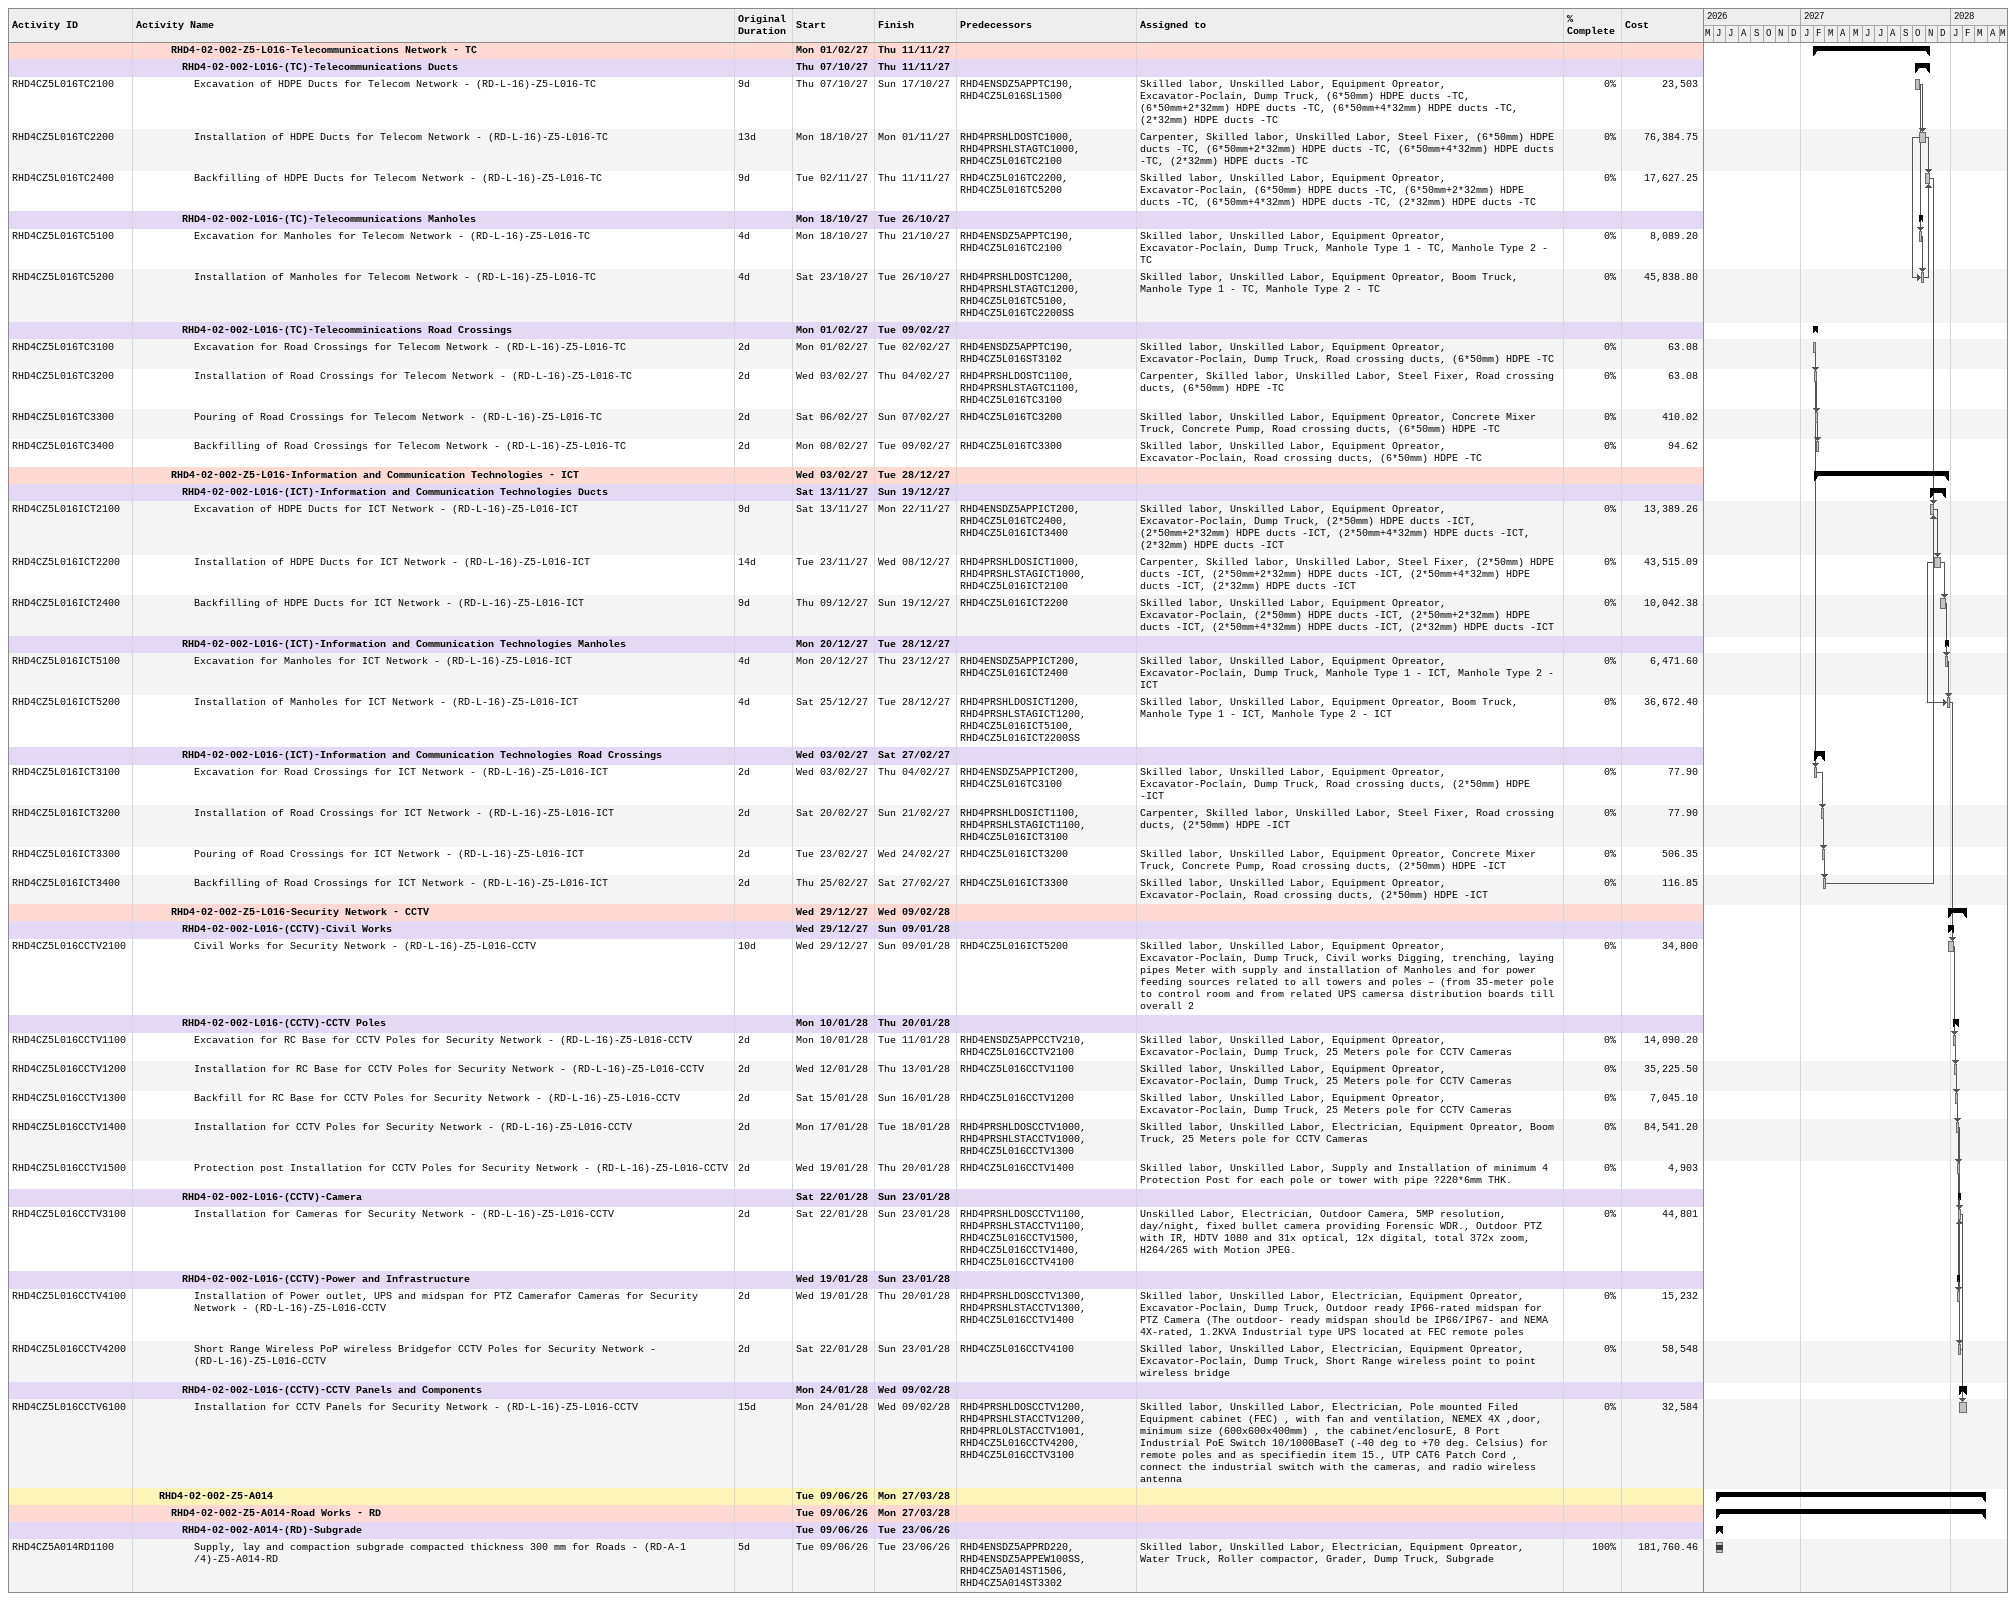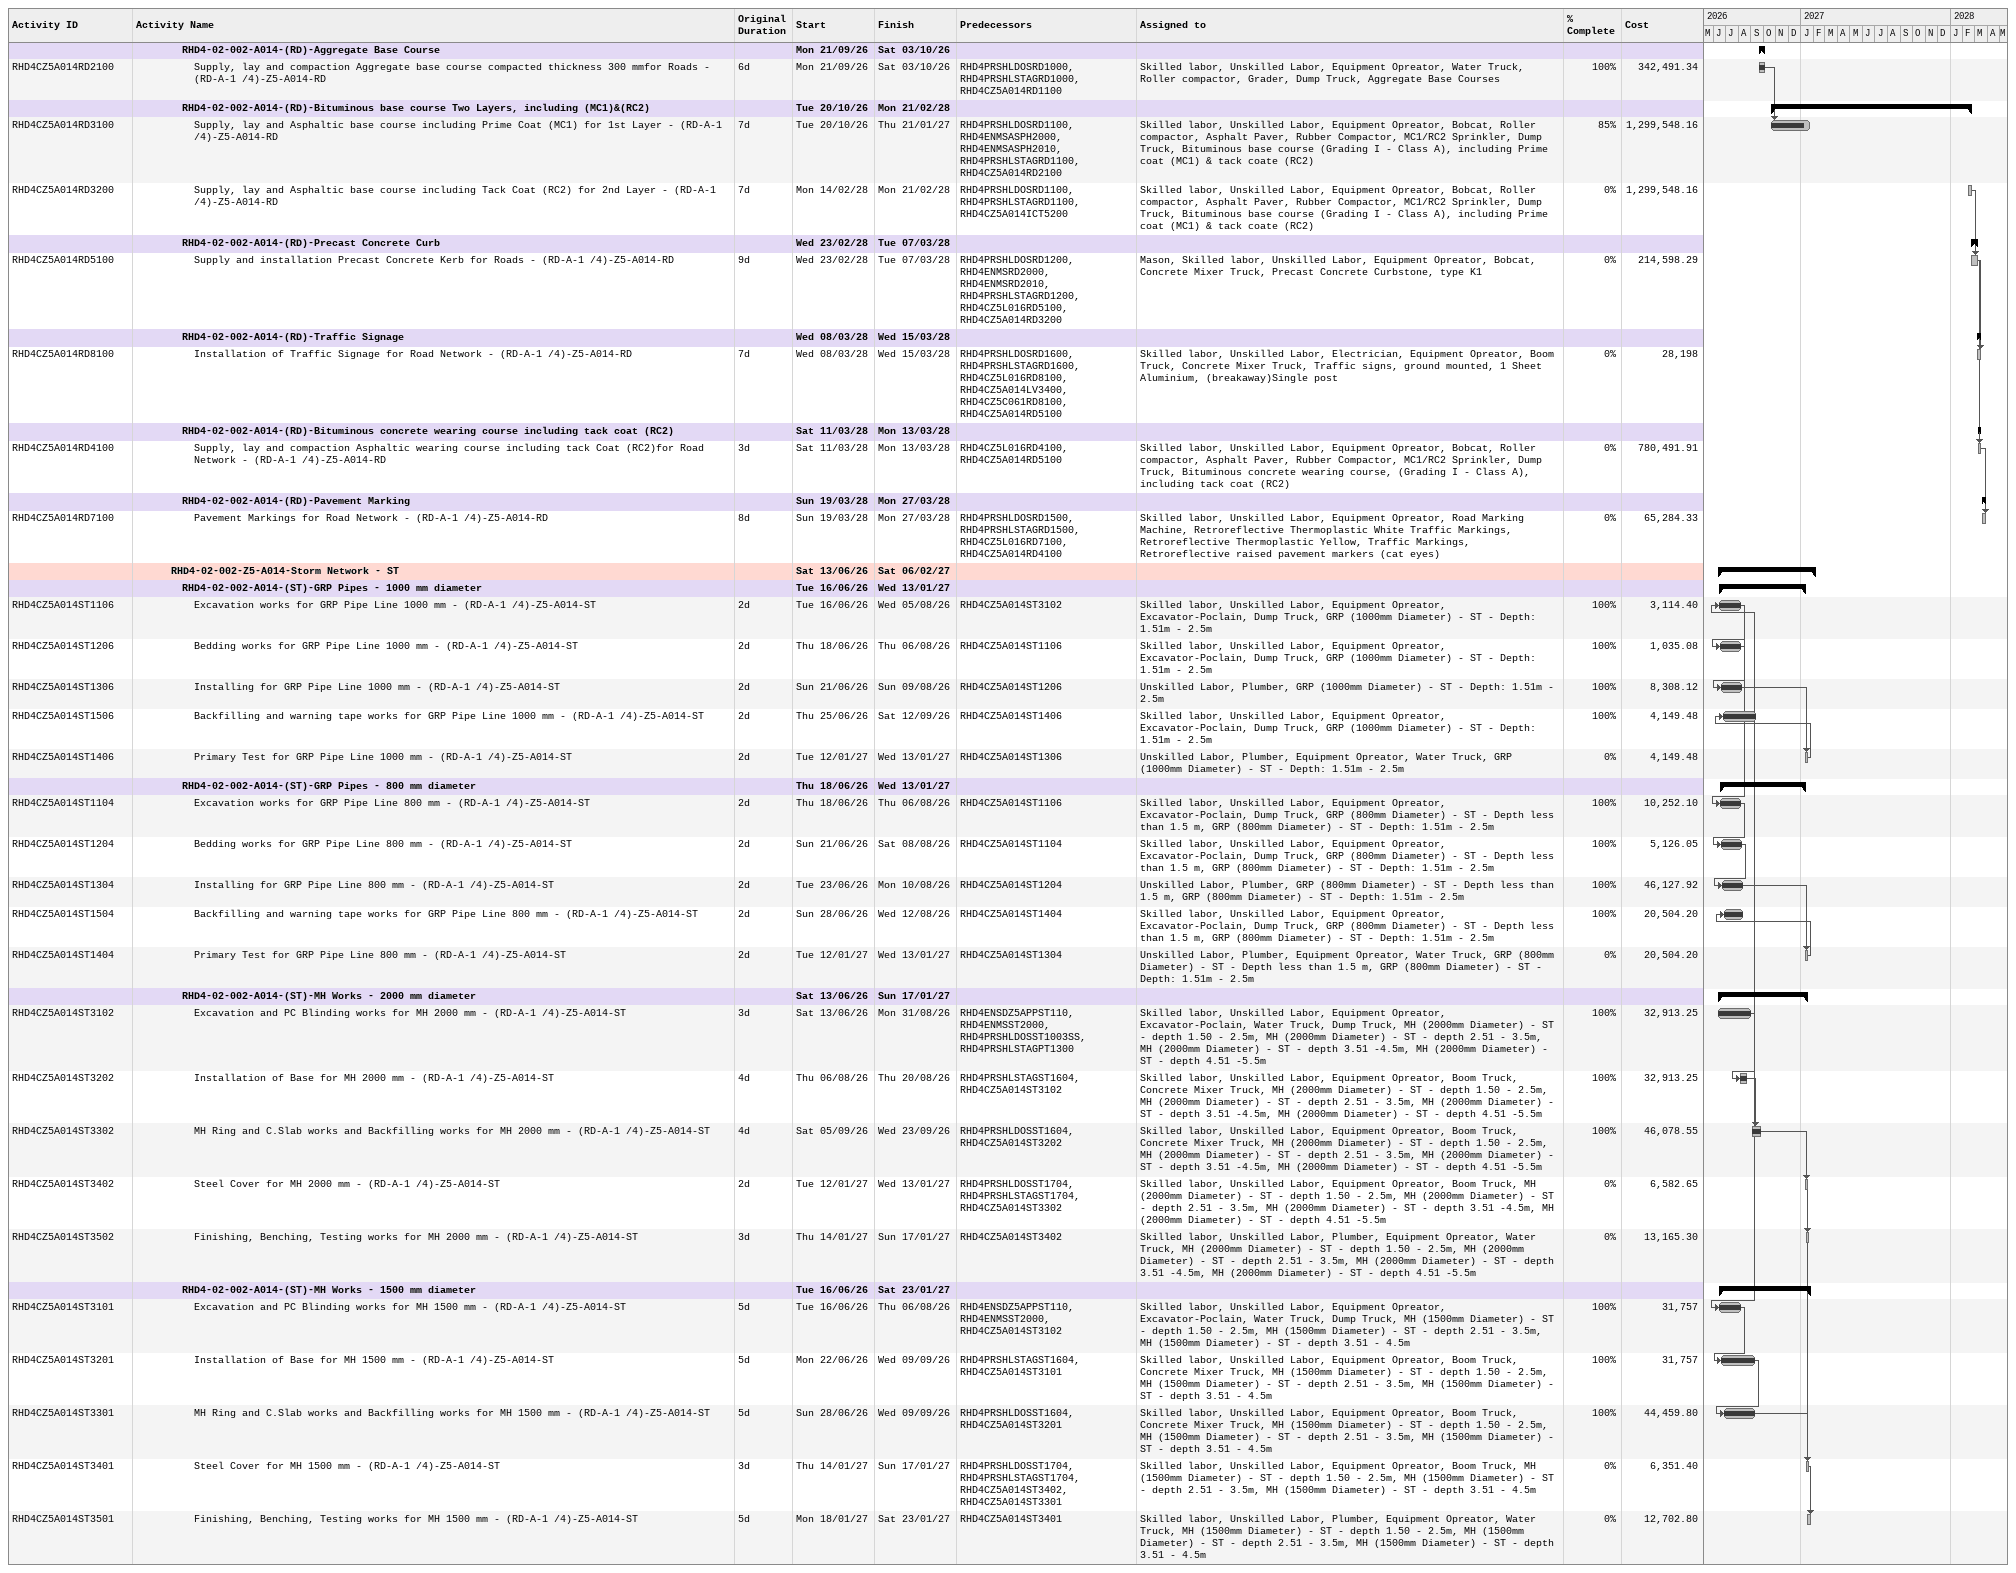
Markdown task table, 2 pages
| ID | Level | Task | Original duration | Start | Finish | Predecessors | Resources | % complete | Cost |
|---|---|---|---|---|---|---|---|---|---|
|  | 4 | **RHD4-02-002-Z5-L016-Telecommunications Network - TC** |  | 2027-02-01 | 2027-11-11 |  |  |  |  |
|  | 5 | **RHD4-02-002-L016-(TC)-Telecommunications Ducts** |  | 2027-10-07 | 2027-11-11 |  |  |  |  |
| RHD4CZ5L016TC2100 | 6 | Excavation of HDPE Ducts for Telecom Network - (RD-L-16)-Z5-L016-TC | 9d | 2027-10-07 | 2027-10-17 | RHD4ENSDZ5APPTC190, RHD4CZ5L016SL1500 | Skilled labor, Unskilled Labor, Equipment Opreator, Excavator-Poclain, Dump Truck, (6*50mm) HDPE ducts -TC, (6*50mm+2*32mm) HDPE ducts -TC, (6*50mm+4*32mm) HDPE ducts -TC, (2*32mm) HDPE ducts -TC | 0 | 23503 |
| RHD4CZ5L016TC2200 | 6 | Installation of HDPE Ducts for Telecom Network - (RD-L-16)-Z5-L016-TC | 13d | 2027-10-18 | 2027-11-01 | RHD4PRSHLDOSTC1000, RHD4PRSHLSTAGTC1000, RHD4CZ5L016TC2100 | Carpenter, Skilled labor, Unskilled Labor, Steel Fixer, (6*50mm) HDPE ducts -TC, (6*50mm+2*32mm) HDPE ducts -TC, (6*50mm+4*32mm) HDPE ducts -TC, (2*32mm) HDPE ducts -TC | 0 | 76384.75 |
| RHD4CZ5L016TC2400 | 6 | Backfilling of HDPE Ducts for Telecom Network - (RD-L-16)-Z5-L016-TC | 9d | 2027-11-02 | 2027-11-11 | RHD4CZ5L016TC2200, RHD4CZ5L016TC5200 | Skilled labor, Unskilled Labor, Equipment Opreator, Excavator-Poclain, (6*50mm) HDPE ducts -TC, (6*50mm+2*32mm) HDPE ducts -TC, (6*50mm+4*32mm) HDPE ducts -TC, (2*32mm) HDPE ducts -TC | 0 | 17627.25 |
|  | 5 | **RHD4-02-002-L016-(TC)-Telecommunications Manholes** |  | 2027-10-18 | 2027-10-26 |  |  |  |  |
| RHD4CZ5L016TC5100 | 6 | Excavation for Manholes for Telecom Network - (RD-L-16)-Z5-L016-TC | 4d | 2027-10-18 | 2027-10-21 | RHD4ENSDZ5APPTC190, RHD4CZ5L016TC2100 | Skilled labor, Unskilled Labor, Equipment Opreator, Excavator-Poclain, Dump Truck, Manhole Type 1 - TC, Manhole Type 2 - TC | 0 | 8089.20 |
| RHD4CZ5L016TC5200 | 6 | Installation of Manholes for Telecom Network - (RD-L-16)-Z5-L016-TC | 4d | 2027-10-23 | 2027-10-26 | RHD4PRSHLDOSTC1200, RHD4PRSHLSTAGTC1200, RHD4CZ5L016TC5100, RHD4CZ5L016TC2200SS | Skilled labor, Unskilled Labor, Equipment Opreator, Boom Truck, Manhole Type 1 - TC, Manhole Type 2 - TC | 0 | 45838.80 |
|  | 5 | **RHD4-02-002-L016-(TC)-Telecomminications Road Crossings** |  | 2027-02-01 | 2027-02-09 |  |  |  |  |
| RHD4CZ5L016TC3100 | 6 | Excavation for Road Crossings for Telecom Network - (RD-L-16)-Z5-L016-TC | 2d | 2027-02-01 | 2027-02-02 | RHD4ENSDZ5APPTC190, RHD4CZ5L016ST3102 | Skilled labor, Unskilled Labor, Equipment Opreator, Excavator-Poclain, Dump Truck, Road crossing ducts, (6*50mm) HDPE -TC | 0 | 63.08 |
| RHD4CZ5L016TC3200 | 6 | Installation of Road Crossings for Telecom Network - (RD-L-16)-Z5-L016-TC | 2d | 2027-02-03 | 2027-02-04 | RHD4PRSHLDOSTC1100, RHD4PRSHLSTAGTC1100, RHD4CZ5L016TC3100 | Carpenter, Skilled labor, Unskilled Labor, Steel Fixer, Road crossing ducts, (6*50mm) HDPE -TC | 0 | 63.08 |
| RHD4CZ5L016TC3300 | 6 | Pouring of Road Crossings for Telecom Network - (RD-L-16)-Z5-L016-TC | 2d | 2027-02-06 | 2027-02-07 | RHD4CZ5L016TC3200 | Skilled labor, Unskilled Labor, Equipment Opreator, Concrete Mixer Truck, Concrete Pump, Road crossing ducts, (6*50mm) HDPE -TC | 0 | 410.02 |
| RHD4CZ5L016TC3400 | 6 | Backfilling of Road Crossings for Telecom Network - (RD-L-16)-Z5-L016-TC | 2d | 2027-02-08 | 2027-02-09 | RHD4CZ5L016TC3300 | Skilled labor, Unskilled Labor, Equipment Opreator, Excavator-Poclain, Road crossing ducts, (6*50mm) HDPE -TC | 0 | 94.62 |
|  | 4 | **RHD4-02-002-Z5-L016-Information and Communication Technologies - ICT** |  | 2027-02-03 | 2027-12-28 |  |  |  |  |
|  | 5 | **RHD4-02-002-L016-(ICT)-Information and Communication Technologies Ducts** |  | 2027-11-13 | 2027-12-19 |  |  |  |  |
| RHD4CZ5L016ICT2100 | 6 | Excavation of HDPE Ducts for ICT Network - (RD-L-16)-Z5-L016-ICT | 9d | 2027-11-13 | 2027-11-22 | RHD4ENSDZ5APPICT200, RHD4CZ5L016TC2400, RHD4CZ5L016ICT3400 | Skilled labor, Unskilled Labor, Equipment Opreator, Excavator-Poclain, Dump Truck, (2*50mm) HDPE ducts -ICT, (2*50mm+2*32mm) HDPE ducts -ICT, (2*50mm+4*32mm) HDPE ducts -ICT, (2*32mm) HDPE ducts -ICT | 0 | 13389.26 |
| RHD4CZ5L016ICT2200 | 6 | Installation of HDPE Ducts for ICT Network - (RD-L-16)-Z5-L016-ICT | 14d | 2027-11-23 | 2027-12-08 | RHD4PRSHLDOSICT1000, RHD4PRSHLSTAGICT1000, RHD4CZ5L016ICT2100 | Carpenter, Skilled labor, Unskilled Labor, Steel Fixer, (2*50mm) HDPE ducts -ICT, (2*50mm+2*32mm) HDPE ducts -ICT, (2*50mm+4*32mm) HDPE ducts -ICT, (2*32mm) HDPE ducts -ICT | 0 | 43515.09 |
| RHD4CZ5L016ICT2400 | 6 | Backfilling of HDPE Ducts for ICT Network - (RD-L-16)-Z5-L016-ICT | 9d | 2027-12-09 | 2027-12-19 | RHD4CZ5L016ICT2200 | Skilled labor, Unskilled Labor, Equipment Opreator, Excavator-Poclain, (2*50mm) HDPE ducts -ICT, (2*50mm+2*32mm) HDPE ducts -ICT, (2*50mm+4*32mm) HDPE ducts -ICT, (2*32mm) HDPE ducts -ICT | 0 | 10042.38 |
|  | 5 | **RHD4-02-002-L016-(ICT)-Information and Communication Technologies Manholes** |  | 2027-12-20 | 2027-12-28 |  |  |  |  |
| RHD4CZ5L016ICT5100 | 6 | Excavation for Manholes for ICT Network - (RD-L-16)-Z5-L016-ICT | 4d | 2027-12-20 | 2027-12-23 | RHD4ENSDZ5APPICT200, RHD4CZ5L016ICT2400 | Skilled labor, Unskilled Labor, Equipment Opreator, Excavator-Poclain, Dump Truck, Manhole Type 1 - ICT, Manhole Type 2 - ICT | 0 | 6471.60 |
| RHD4CZ5L016ICT5200 | 6 | Installation of Manholes for ICT Network - (RD-L-16)-Z5-L016-ICT | 4d | 2027-12-25 | 2027-12-28 | RHD4PRSHLDOSICT1200, RHD4PRSHLSTAGICT1200, RHD4CZ5L016ICT5100, RHD4CZ5L016ICT2200SS | Skilled labor, Unskilled Labor, Equipment Opreator, Boom Truck, Manhole Type 1 - ICT, Manhole Type 2 - ICT | 0 | 36672.40 |
|  | 5 | **RHD4-02-002-L016-(ICT)-Information and Communication Technologies Road Crossings** |  | 2027-02-03 | 2027-02-27 |  |  |  |  |
| RHD4CZ5L016ICT3100 | 6 | Excavation for Road Crossings for ICT Network - (RD-L-16)-Z5-L016-ICT | 2d | 2027-02-03 | 2027-02-04 | RHD4ENSDZ5APPICT200, RHD4CZ5L016TC3100 | Skilled labor, Unskilled Labor, Equipment Opreator, Excavator-Poclain, Dump Truck, Road crossing ducts, (2*50mm) HDPE -ICT | 0 | 77.90 |
| RHD4CZ5L016ICT3200 | 6 | Installation of Road Crossings for ICT Network - (RD-L-16)-Z5-L016-ICT | 2d | 2027-02-20 | 2027-02-21 | RHD4PRSHLDOSICT1100, RHD4PRSHLSTAGICT1100, RHD4CZ5L016ICT3100 | Carpenter, Skilled labor, Unskilled Labor, Steel Fixer, Road crossing ducts, (2*50mm) HDPE -ICT | 0 | 77.90 |
| RHD4CZ5L016ICT3300 | 6 | Pouring of Road Crossings for ICT Network - (RD-L-16)-Z5-L016-ICT | 2d | 2027-02-23 | 2027-02-24 | RHD4CZ5L016ICT3200 | Skilled labor, Unskilled Labor, Equipment Opreator, Concrete Mixer Truck, Concrete Pump, Road crossing ducts, (2*50mm) HDPE -ICT | 0 | 506.35 |
| RHD4CZ5L016ICT3400 | 6 | Backfilling of Road Crossings for ICT Network - (RD-L-16)-Z5-L016-ICT | 2d | 2027-02-25 | 2027-02-27 | RHD4CZ5L016ICT3300 | Skilled labor, Unskilled Labor, Equipment Opreator, Excavator-Poclain, Road crossing ducts, (2*50mm) HDPE -ICT | 0 | 116.85 |
|  | 4 | **RHD4-02-002-Z5-L016-Security Network - CCTV** |  | 2027-12-29 | 2028-02-09 |  |  |  |  |
|  | 5 | **RHD4-02-002-L016-(CCTV)-Civil Works** |  | 2027-12-29 | 2028-01-09 |  |  |  |  |
| RHD4CZ5L016CCTV2100 | 6 | Civil Works for Security Network - (RD-L-16)-Z5-L016-CCTV | 10d | 2027-12-29 | 2028-01-09 | RHD4CZ5L016ICT5200 | Skilled labor, Unskilled Labor, Equipment Opreator, Excavator-Poclain, Dump Truck, Civil works Digging, trenching, laying pipes Meter with supply and installation of Manholes and for power feeding sources related to all towers and poles – (from 35-meter pole to control room and from related UPS camersa distribution boards till overall 2 | 0 | 34800 |
|  | 5 | **RHD4-02-002-L016-(CCTV)-CCTV Poles** |  | 2028-01-10 | 2028-01-20 |  |  |  |  |
| RHD4CZ5L016CCTV1100 | 6 | Excavation for RC Base for CCTV Poles for Security Network - (RD-L-16)-Z5-L016-CCTV | 2d | 2028-01-10 | 2028-01-11 | RHD4ENSDZ5APPCCTV210, RHD4CZ5L016CCTV2100 | Skilled labor, Unskilled Labor, Equipment Opreator, Excavator-Poclain, Dump Truck, 25 Meters pole for CCTV Cameras | 0 | 14090.20 |
| RHD4CZ5L016CCTV1200 | 6 | Installation for RC Base for CCTV Poles for Security Network - (RD-L-16)-Z5-L016-CCTV | 2d | 2028-01-12 | 2028-01-13 | RHD4CZ5L016CCTV1100 | Skilled labor, Unskilled Labor, Equipment Opreator, Excavator-Poclain, Dump Truck, 25 Meters pole for CCTV Cameras | 0 | 35225.50 |
| RHD4CZ5L016CCTV1300 | 6 | Backfill for RC Base for CCTV Poles for Security Network - (RD-L-16)-Z5-L016-CCTV | 2d | 2028-01-15 | 2028-01-16 | RHD4CZ5L016CCTV1200 | Skilled labor, Unskilled Labor, Equipment Opreator, Excavator-Poclain, Dump Truck, 25 Meters pole for CCTV Cameras | 0 | 7045.10 |
| RHD4CZ5L016CCTV1400 | 6 | Installation for CCTV Poles for Security Network - (RD-L-16)-Z5-L016-CCTV | 2d | 2028-01-17 | 2028-01-18 | RHD4PRSHLDOSCCTV1000, RHD4PRSHLSTACCTV1000, RHD4CZ5L016CCTV1300 | Skilled labor, Unskilled Labor, Electrician, Equipment Opreator, Boom Truck, 25 Meters pole for CCTV Cameras | 0 | 84541.20 |
| RHD4CZ5L016CCTV1500 | 6 | Protection post Installation for CCTV Poles for Security Network - (RD-L-16)-Z5-L016-CCTV | 2d | 2028-01-19 | 2028-01-20 | RHD4CZ5L016CCTV1400 | Skilled labor, Unskilled Labor, Supply and Installation of minimum 4 Protection Post for each pole or tower with pipe ?220*6mm THK. | 0 | 4903 |
|  | 5 | **RHD4-02-002-L016-(CCTV)-Camera** |  | 2028-01-22 | 2028-01-23 |  |  |  |  |
| RHD4CZ5L016CCTV3100 | 6 | Installation for Cameras for Security Network - (RD-L-16)-Z5-L016-CCTV | 2d | 2028-01-22 | 2028-01-23 | RHD4PRSHLDOSCCTV1100, RHD4PRSHLSTACCTV1100, RHD4CZ5L016CCTV1500, RHD4CZ5L016CCTV1400, RHD4CZ5L016CCTV4100 | Unskilled Labor, Electrician, Outdoor Camera, 5MP resolution, day/night, fixed bullet camera providing Forensic WDR., Outdoor PTZ with IR, HDTV 1080 and 31x optical, 12x digital, total 372x zoom, H264/265 with Motion JPEG. | 0 | 44801 |
|  | 5 | **RHD4-02-002-L016-(CCTV)-Power and Infrastructure** |  | 2028-01-19 | 2028-01-23 |  |  |  |  |
| RHD4CZ5L016CCTV4100 | 6 | Installation of Power outlet, UPS and midspan for PTZ Camerafor Cameras for Security Network - (RD-L-16)-Z5-L016-CCTV | 2d | 2028-01-19 | 2028-01-20 | RHD4PRSHLDOSCCTV1300, RHD4PRSHLSTACCTV1300, RHD4CZ5L016CCTV1400 | Skilled labor, Unskilled Labor, Electrician, Equipment Opreator, Excavator-Poclain, Dump Truck, Outdoor ready IP66-rated midspan for PTZ Camera (The outdoor- ready midspan should be IP66/IP67- and NEMA 4X-rated, 1.2KVA Industrial type UPS located at FEC remote poles | 0 | 15232 |
| RHD4CZ5L016CCTV4200 | 6 | Short Range Wireless PoP wireless Bridgefor CCTV Poles for Security Network - (RD-L-16)-Z5-L016-CCTV | 2d | 2028-01-22 | 2028-01-23 | RHD4CZ5L016CCTV4100 | Skilled labor, Unskilled Labor, Electrician, Equipment Opreator, Excavator-Poclain, Dump Truck, Short Range wireless point to point wireless bridge | 0 | 58548 |
|  | 5 | **RHD4-02-002-L016-(CCTV)-CCTV Panels and Components** |  | 2028-01-24 | 2028-02-09 |  |  |  |  |
| RHD4CZ5L016CCTV6100 | 6 | Installation for CCTV Panels for Security Network - (RD-L-16)-Z5-L016-CCTV | 15d | 2028-01-24 | 2028-02-09 | RHD4PRSHLDOSCCTV1200, RHD4PRSHLSTACCTV1200, RHD4PRLOLSTACCTV1001, RHD4CZ5L016CCTV4200, RHD4CZ5L016CCTV3100 | Skilled labor, Unskilled Labor, Electrician, Pole mounted Filed Equipment cabinet (FEC) , with fan and ventilation, NEMEX 4X ,door, minimum size (600x600x400mm) , the cabinet/enclosurE, 8 Port Industrial PoE Switch 10/1000BaseT (-40 deg to +70 deg. Celsius) for remote poles and as specifiedin item 15., UTP CAT6 Patch Cord , connect the industrial switch with the cameras, and radio wireless antenna | 0 | 32584 |
|  | 3 | **RHD4-02-002-Z5-A014** |  | 2026-06-09 | 2028-03-27 |  |  |  |  |
|  | 4 | **RHD4-02-002-Z5-A014-Road Works - RD** |  | 2026-06-09 | 2028-03-27 |  |  |  |  |
|  | 5 | **RHD4-02-002-A014-(RD)-Subgrade** |  | 2026-06-09 | 2026-06-23 |  |  |  |  |
| RHD4CZ5A014RD1100 | 6 | Supply, lay and compaction subgrade compacted thickness 300 mm for Roads - (RD-A-1 /4)-Z5-A014-RD | 5d | 2026-06-09 | 2026-06-23 | RHD4ENSDZ5APPRD220, RHD4ENSDZ5APPEW100SS, RHD4CZ5A014ST1506, RHD4CZ5A014ST3302 | Skilled labor, Unskilled Labor, Electrician, Equipment Opreator, Water Truck, Roller compactor, Grader, Dump Truck, Subgrade | 100 | 181760.46 |
|  | 5 | **RHD4-02-002-A014-(RD)-Aggregate Base Course** |  | 2026-09-21 | 2026-10-03 |  |  |  |  |
| RHD4CZ5A014RD2100 | 6 | Supply, lay and compaction Aggregate base course compacted thickness 300 mmfor Roads - (RD-A-1 /4)-Z5-A014-RD | 6d | 2026-09-21 | 2026-10-03 | RHD4PRSHLDOSRD1000, RHD4PRSHLSTAGRD1000, RHD4CZ5A014RD1100 | Skilled labor, Unskilled Labor, Equipment Opreator, Water Truck, Roller compactor, Grader, Dump Truck, Aggregate Base Courses | 100 | 342491.34 |
|  | 5 | **RHD4-02-002-A014-(RD)-Bituminous base course Two Layers, including (MC1)&(RC2)** |  | 2026-10-20 | 2028-02-21 |  |  |  |  |
| RHD4CZ5A014RD3100 | 6 | Supply, lay and Asphaltic base course including Prime Coat (MC1) for 1st Layer - (RD-A-1 /4)-Z5-A014-RD | 7d | 2026-10-20 | 2027-01-21 | RHD4PRSHLDOSRD1100, RHD4ENMSASPH2000, RHD4ENMSASPH2010, RHD4PRSHLSTAGRD1100, RHD4CZ5A014RD2100 | Skilled labor, Unskilled Labor, Equipment Opreator, Bobcat, Roller compactor, Asphalt Paver, Rubber Compactor, MC1/RC2 Sprinkler, Dump Truck, Bituminous base course (Grading I - Class A), including Prime coat (MC1) & tack coate (RC2) | 85 | 1299548.16 |
| RHD4CZ5A014RD3200 | 6 | Supply, lay and Asphaltic base course including Tack Coat (RC2) for 2nd Layer - (RD-A-1 /4)-Z5-A014-RD | 7d | 2028-02-14 | 2028-02-21 | RHD4PRSHLDOSRD1100, RHD4PRSHLSTAGRD1100, RHD4CZ5A014ICT5200 | Skilled labor, Unskilled Labor, Equipment Opreator, Bobcat, Roller compactor, Asphalt Paver, Rubber Compactor, MC1/RC2 Sprinkler, Dump Truck, Bituminous base course (Grading I - Class A), including Prime coat (MC1) & tack coate (RC2) | 0 | 1299548.16 |
|  | 5 | **RHD4-02-002-A014-(RD)-Precast Concrete Curb** |  | 2028-02-23 | 2028-03-07 |  |  |  |  |
| RHD4CZ5A014RD5100 | 6 | Supply and installation Precast Concrete Kerb for Roads - (RD-A-1 /4)-Z5-A014-RD | 9d | 2028-02-23 | 2028-03-07 | RHD4PRSHLDOSRD1200, RHD4ENMSRD2000, RHD4ENMSRD2010, RHD4PRSHLSTAGRD1200, RHD4CZ5L016RD5100, RHD4CZ5A014RD3200 | Mason, Skilled labor, Unskilled Labor, Equipment Opreator, Bobcat, Concrete Mixer Truck, Precast Concrete Curbstone, type K1 | 0 | 214598.29 |
|  | 5 | **RHD4-02-002-A014-(RD)-Traffic Signage** |  | 2028-03-08 | 2028-03-15 |  |  |  |  |
| RHD4CZ5A014RD8100 | 6 | Installation of Traffic Signage for Road Network - (RD-A-1 /4)-Z5-A014-RD | 7d | 2028-03-08 | 2028-03-15 | RHD4PRSHLDOSRD1600, RHD4PRSHLSTAGRD1600, RHD4CZ5L016RD8100, RHD4CZ5A014LV3400, RHD4CZ5C061RD8100, RHD4CZ5A014RD5100 | Skilled labor, Unskilled Labor, Electrician, Equipment Opreator, Boom Truck, Concrete Mixer Truck, Traffic signs, ground mounted, 1 Sheet Aluminium, (breakaway)Single post | 0 | 28198 |
|  | 5 | **RHD4-02-002-A014-(RD)-Bituminous concrete wearing course including tack coat (RC2)** |  | 2028-03-11 | 2028-03-13 |  |  |  |  |
| RHD4CZ5A014RD4100 | 6 | Supply, lay and compaction Asphaltic wearing course including tack Coat (RC2)for Road Network - (RD-A-1 /4)-Z5-A014-RD | 3d | 2028-03-11 | 2028-03-13 | RHD4CZ5L016RD4100, RHD4CZ5A014RD5100 | Skilled labor, Unskilled Labor, Equipment Opreator, Bobcat, Roller compactor, Asphalt Paver, Rubber Compactor, MC1/RC2 Sprinkler, Dump Truck, Bituminous concrete wearing course, (Grading I - Class A), including tack coat (RC2) | 0 | 780491.91 |
|  | 5 | **RHD4-02-002-A014-(RD)-Pavement Marking** |  | 2028-03-19 | 2028-03-27 |  |  |  |  |
| RHD4CZ5A014RD7100 | 6 | Pavement Markings for Road Network - (RD-A-1 /4)-Z5-A014-RD | 8d | 2028-03-19 | 2028-03-27 | RHD4PRSHLDOSRD1500, RHD4PRSHLSTAGRD1500, RHD4CZ5L016RD7100, RHD4CZ5A014RD4100 | Skilled labor, Unskilled Labor, Equipment Opreator, Road Marking Machine, Retroreflective Thermoplastic White Traffic Markings, Retroreflective Thermoplastic Yellow, Traffic Markings, Retroreflective raised pavement markers (cat eyes) | 0 | 65284.33 |
|  | 4 | **RHD4-02-002-Z5-A014-Storm Network - ST** |  | 2026-06-13 | 2027-02-06 |  |  |  |  |
|  | 5 | **RHD4-02-002-A014-(ST)-GRP Pipes - 1000 mm diameter** |  | 2026-06-16 | 2027-01-13 |  |  |  |  |
| RHD4CZ5A014ST1106 | 6 | Excavation works for GRP Pipe Line 1000 mm - (RD-A-1 /4)-Z5-A014-ST | 2d | 2026-06-16 | 2026-08-05 | RHD4CZ5A014ST3102 | Skilled labor, Unskilled Labor, Equipment Opreator, Excavator-Poclain, Dump Truck, GRP (1000mm Diameter) - ST - Depth: 1.51m - 2.5m | 100 | 3114.40 |
| RHD4CZ5A014ST1206 | 6 | Bedding works for GRP Pipe Line 1000 mm - (RD-A-1 /4)-Z5-A014-ST | 2d | 2026-06-18 | 2026-08-06 | RHD4CZ5A014ST1106 | Skilled labor, Unskilled Labor, Equipment Opreator, Excavator-Poclain, Dump Truck, GRP (1000mm Diameter) - ST - Depth: 1.51m - 2.5m | 100 | 1035.08 |
| RHD4CZ5A014ST1306 | 6 | Installing for GRP Pipe Line 1000 mm - (RD-A-1 /4)-Z5-A014-ST | 2d | 2026-06-21 | 2026-08-09 | RHD4CZ5A014ST1206 | Unskilled Labor, Plumber, GRP (1000mm Diameter) - ST - Depth: 1.51m - 2.5m | 100 | 8308.12 |
| RHD4CZ5A014ST1506 | 6 | Backfilling and warning tape works for GRP Pipe Line 1000 mm - (RD-A-1 /4)-Z5-A014-ST | 2d | 2026-06-25 | 2026-09-12 | RHD4CZ5A014ST1406 | Skilled labor, Unskilled Labor, Equipment Opreator, Excavator-Poclain, Dump Truck, GRP (1000mm Diameter) - ST - Depth: 1.51m - 2.5m | 100 | 4149.48 |
| RHD4CZ5A014ST1406 | 6 | Primary Test for GRP Pipe Line 1000 mm - (RD-A-1 /4)-Z5-A014-ST | 2d | 2027-01-12 | 2027-01-13 | RHD4CZ5A014ST1306 | Unskilled Labor, Plumber, Equipment Opreator, Water Truck, GRP (1000mm Diameter) - ST - Depth: 1.51m - 2.5m | 0 | 4149.48 |
|  | 5 | **RHD4-02-002-A014-(ST)-GRP Pipes - 800 mm diameter** |  | 2026-06-18 | 2027-01-13 |  |  |  |  |
| RHD4CZ5A014ST1104 | 6 | Excavation works for GRP Pipe Line 800 mm - (RD-A-1 /4)-Z5-A014-ST | 2d | 2026-06-18 | 2026-08-06 | RHD4CZ5A014ST1106 | Skilled labor, Unskilled Labor, Equipment Opreator, Excavator-Poclain, Dump Truck, GRP (800mm Diameter) - ST - Depth less than 1.5 m, GRP (800mm Diameter) - ST - Depth: 1.51m - 2.5m | 100 | 10252.10 |
| RHD4CZ5A014ST1204 | 6 | Bedding works for GRP Pipe Line 800 mm - (RD-A-1 /4)-Z5-A014-ST | 2d | 2026-06-21 | 2026-08-08 | RHD4CZ5A014ST1104 | Skilled labor, Unskilled Labor, Equipment Opreator, Excavator-Poclain, Dump Truck, GRP (800mm Diameter) - ST - Depth less than 1.5 m, GRP (800mm Diameter) - ST - Depth: 1.51m - 2.5m | 100 | 5126.05 |
| RHD4CZ5A014ST1304 | 6 | Installing for GRP Pipe Line 800 mm - (RD-A-1 /4)-Z5-A014-ST | 2d | 2026-06-23 | 2026-08-10 | RHD4CZ5A014ST1204 | Unskilled Labor, Plumber, GRP (800mm Diameter) - ST - Depth less than 1.5 m, GRP (800mm Diameter) - ST - Depth: 1.51m - 2.5m | 100 | 46127.92 |
| RHD4CZ5A014ST1504 | 6 | Backfilling and warning tape works for GRP Pipe Line 800 mm - (RD-A-1 /4)-Z5-A014-ST | 2d | 2026-06-28 | 2026-08-12 | RHD4CZ5A014ST1404 | Skilled labor, Unskilled Labor, Equipment Opreator, Excavator-Poclain, Dump Truck, GRP (800mm Diameter) - ST - Depth less than 1.5 m, GRP (800mm Diameter) - ST - Depth: 1.51m - 2.5m | 100 | 20504.20 |
| RHD4CZ5A014ST1404 | 6 | Primary Test for GRP Pipe Line 800 mm - (RD-A-1 /4)-Z5-A014-ST | 2d | 2027-01-12 | 2027-01-13 | RHD4CZ5A014ST1304 | Unskilled Labor, Plumber, Equipment Opreator, Water Truck, GRP (800mm Diameter) - ST - Depth less than 1.5 m, GRP (800mm Diameter) - ST - Depth: 1.51m - 2.5m | 0 | 20504.20 |
|  | 5 | **RHD4-02-002-A014-(ST)-MH Works - 2000 mm diameter** |  | 2026-06-13 | 2027-01-17 |  |  |  |  |
| RHD4CZ5A014ST3102 | 6 | Excavation and PC Blinding works for MH 2000 mm - (RD-A-1 /4)-Z5-A014-ST | 3d | 2026-06-13 | 2026-08-31 | RHD4ENSDZ5APPST110, RHD4ENMSST2000, RHD4PRSHLDOSST1003SS, RHD4PRSHLSTAGPT1300 | Skilled labor, Unskilled Labor, Equipment Opreator, Excavator-Poclain, Water Truck, Dump Truck, MH (2000mm Diameter) - ST - depth 1.50 - 2.5m, MH (2000mm Diameter) - ST - depth 2.51 - 3.5m, MH (2000mm Diameter) - ST - depth 3.51 -4.5m, MH (2000mm Diameter) - ST - depth 4.51 -5.5m | 100 | 32913.25 |
| RHD4CZ5A014ST3202 | 6 | Installation of Base for MH 2000 mm - (RD-A-1 /4)-Z5-A014-ST | 4d | 2026-08-06 | 2026-08-20 | RHD4PRSHLSTAGST1604, RHD4CZ5A014ST3102 | Skilled labor, Unskilled Labor, Equipment Opreator, Boom Truck, Concrete Mixer Truck, MH (2000mm Diameter) - ST - depth 1.50 - 2.5m, MH (2000mm Diameter) - ST - depth 2.51 - 3.5m, MH (2000mm Diameter) - ST - depth 3.51 -4.5m, MH (2000mm Diameter) - ST - depth 4.51 -5.5m | 100 | 32913.25 |
| RHD4CZ5A014ST3302 | 6 | MH Ring and C.Slab works and Backfilling works for MH 2000 mm - (RD-A-1 /4)-Z5-A014-ST | 4d | 2026-09-05 | 2026-09-23 | RHD4PRSHLDOSST1604, RHD4CZ5A014ST3202 | Skilled labor, Unskilled Labor, Equipment Opreator, Boom Truck, Concrete Mixer Truck, MH (2000mm Diameter) - ST - depth 1.50 - 2.5m, MH (2000mm Diameter) - ST - depth 2.51 - 3.5m, MH (2000mm Diameter) - ST - depth 3.51 -4.5m, MH (2000mm Diameter) - ST - depth 4.51 -5.5m | 100 | 46078.55 |
| RHD4CZ5A014ST3402 | 6 | Steel Cover for MH 2000 mm - (RD-A-1 /4)-Z5-A014-ST | 2d | 2027-01-12 | 2027-01-13 | RHD4PRSHLDOSST1704, RHD4PRSHLSTAGST1704, RHD4CZ5A014ST3302 | Skilled labor, Unskilled Labor, Equipment Opreator, Boom Truck, MH (2000mm Diameter) - ST - depth 1.50 - 2.5m, MH (2000mm Diameter) - ST - depth 2.51 - 3.5m, MH (2000mm Diameter) - ST - depth 3.51 -4.5m, MH (2000mm Diameter) - ST - depth 4.51 -5.5m | 0 | 6582.65 |
| RHD4CZ5A014ST3502 | 6 | Finishing, Benching, Testing works for MH 2000 mm - (RD-A-1 /4)-Z5-A014-ST | 3d | 2027-01-14 | 2027-01-17 | RHD4CZ5A014ST3402 | Skilled labor, Unskilled Labor, Plumber, Equipment Opreator, Water Truck, MH (2000mm Diameter) - ST - depth 1.50 - 2.5m, MH (2000mm Diameter) - ST - depth 2.51 - 3.5m, MH (2000mm Diameter) - ST - depth 3.51 -4.5m, MH (2000mm Diameter) - ST - depth 4.51 -5.5m | 0 | 13165.30 |
|  | 5 | **RHD4-02-002-A014-(ST)-MH Works - 1500 mm diameter** |  | 2026-06-16 | 2027-01-23 |  |  |  |  |
| RHD4CZ5A014ST3101 | 6 | Excavation and PC Blinding works for MH 1500 mm - (RD-A-1 /4)-Z5-A014-ST | 5d | 2026-06-16 | 2026-08-06 | RHD4ENSDZ5APPST110, RHD4ENMSST2000, RHD4CZ5A014ST3102 | Skilled labor, Unskilled Labor, Equipment Opreator, Excavator-Poclain, Water Truck, Dump Truck, MH (1500mm Diameter) - ST - depth 1.50 - 2.5m, MH (1500mm Diameter) - ST - depth 2.51 - 3.5m, MH (1500mm Diameter) - ST - depth 3.51 - 4.5m | 100 | 31757 |
| RHD4CZ5A014ST3201 | 6 | Installation of Base for MH 1500 mm - (RD-A-1 /4)-Z5-A014-ST | 5d | 2026-06-22 | 2026-09-09 | RHD4PRSHLSTAGST1604, RHD4CZ5A014ST3101 | Skilled labor, Unskilled Labor, Equipment Opreator, Boom Truck, Concrete Mixer Truck, MH (1500mm Diameter) - ST - depth 1.50 - 2.5m, MH (1500mm Diameter) - ST - depth 2.51 - 3.5m, MH (1500mm Diameter) - ST - depth 3.51 - 4.5m | 100 | 31757 |
| RHD4CZ5A014ST3301 | 6 | MH Ring and C.Slab works and Backfilling works for MH 1500 mm - (RD-A-1 /4)-Z5-A014-ST | 5d | 2026-06-28 | 2026-09-09 | RHD4PRSHLDOSST1604, RHD4CZ5A014ST3201 | Skilled labor, Unskilled Labor, Equipment Opreator, Boom Truck, Concrete Mixer Truck, MH (1500mm Diameter) - ST - depth 1.50 - 2.5m, MH (1500mm Diameter) - ST - depth 2.51 - 3.5m, MH (1500mm Diameter) - ST - depth 3.51 - 4.5m | 100 | 44459.80 |
| RHD4CZ5A014ST3401 | 6 | Steel Cover for MH 1500 mm - (RD-A-1 /4)-Z5-A014-ST | 3d | 2027-01-14 | 2027-01-17 | RHD4PRSHLDOSST1704, RHD4PRSHLSTAGST1704, RHD4CZ5A014ST3402, RHD4CZ5A014ST3301 | Skilled labor, Unskilled Labor, Equipment Opreator, Boom Truck, MH (1500mm Diameter) - ST - depth 1.50 - 2.5m, MH (1500mm Diameter) - ST - depth 2.51 - 3.5m, MH (1500mm Diameter) - ST - depth 3.51 - 4.5m | 0 | 6351.40 |
| RHD4CZ5A014ST3501 | 6 | Finishing, Benching, Testing works for MH 1500 mm - (RD-A-1 /4)-Z5-A014-ST | 5d | 2027-01-18 | 2027-01-23 | RHD4CZ5A014ST3401 | Skilled labor, Unskilled Labor, Plumber, Equipment Opreator, Water Truck, MH (1500mm Diameter) - ST - depth 1.50 - 2.5m, MH (1500mm Diameter) - ST - depth 2.51 - 3.5m, MH (1500mm Diameter) - ST - depth 3.51 - 4.5m | 0 | 12702.80 |
